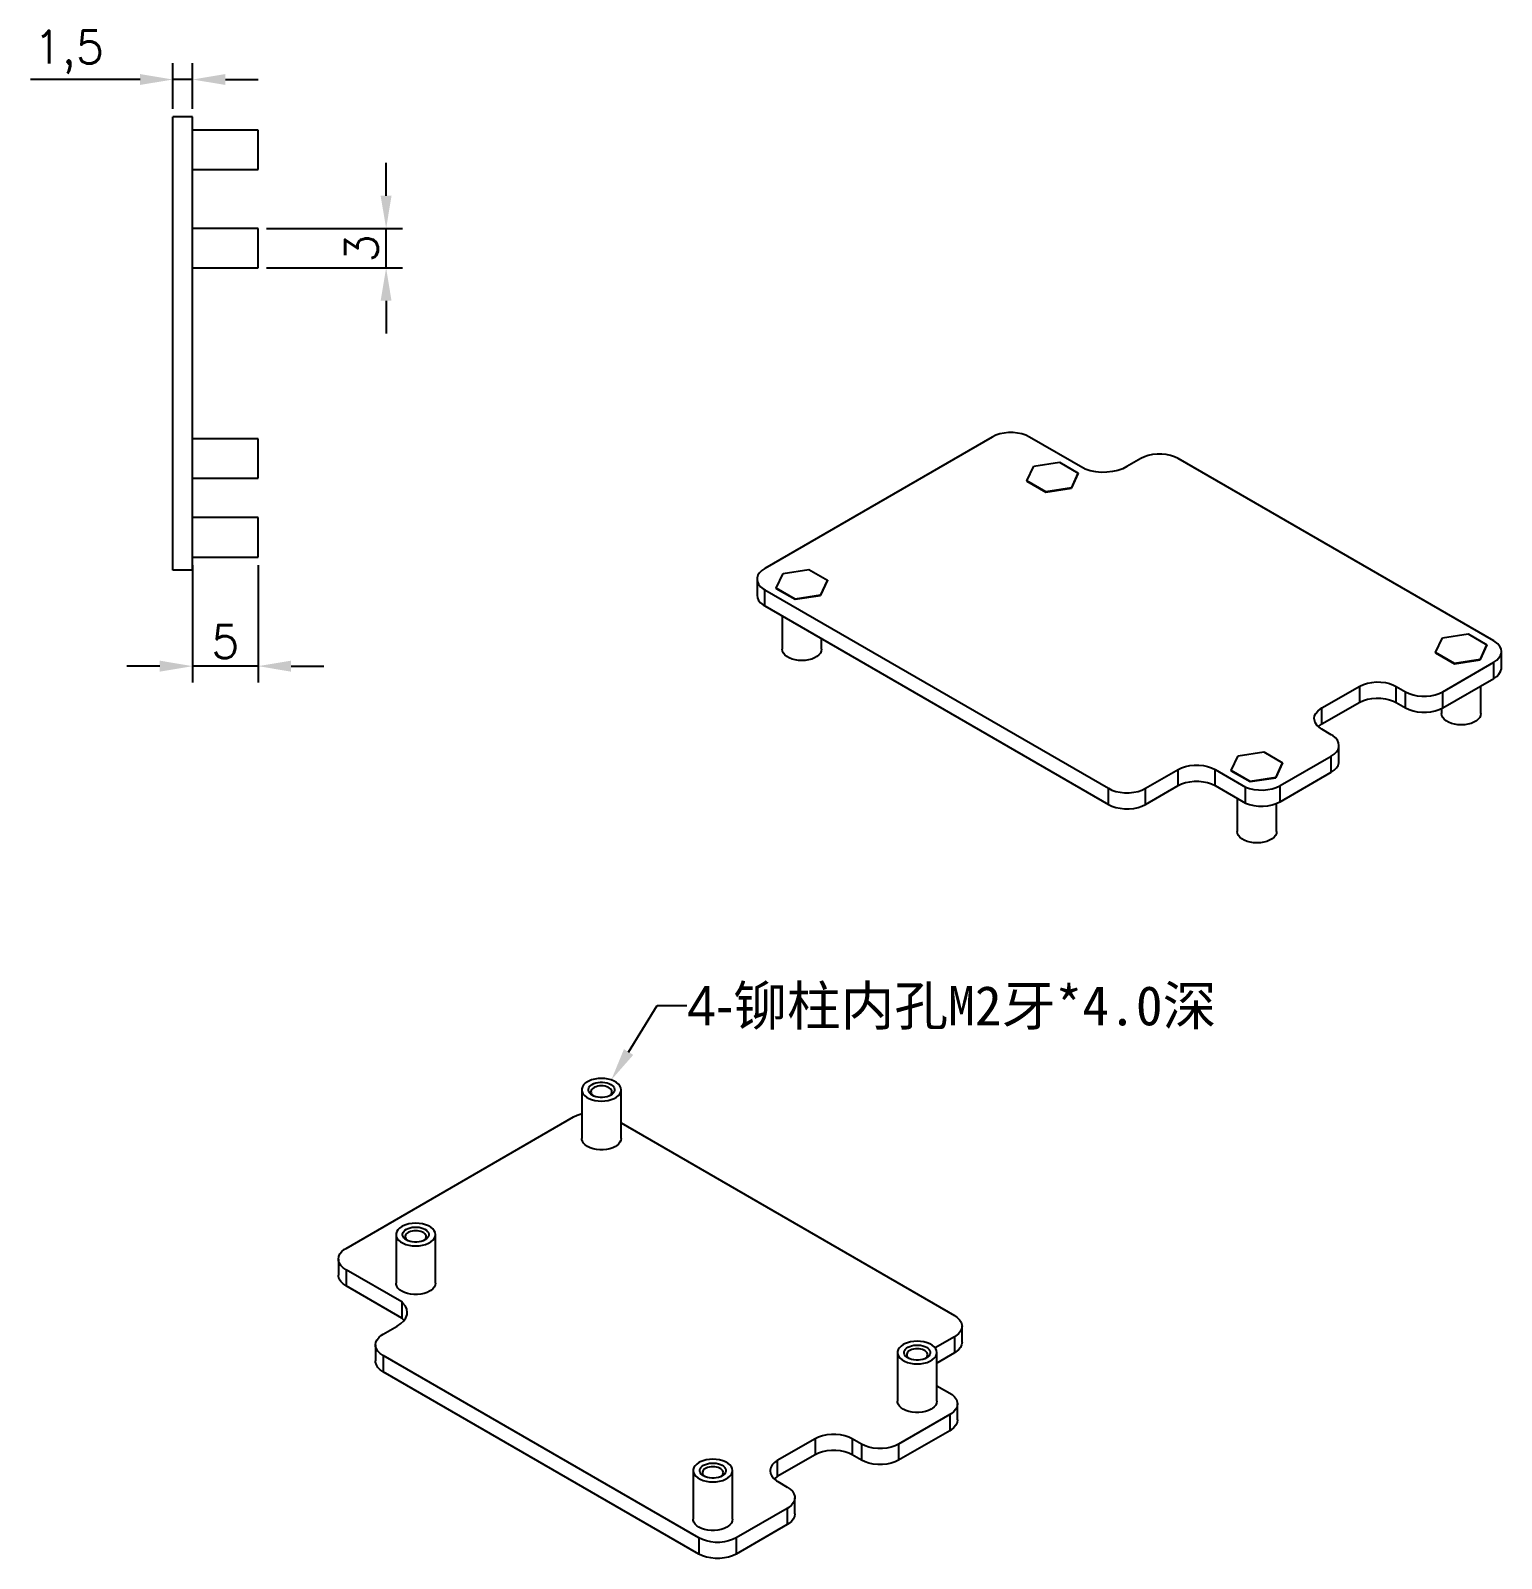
# Model space of a CAD drawing. Header units: millimetres. Extents: x 1426 to 4436, y -331 to 92.
# Drawn here: x 2259.3 to 2371.3, y -210.2 to -93.9 of the extents above; entities that cross this region are included whole.
import ezdxf

# ---------------------------------------------------------------- set-up
doc = ezdxf.new("R2010")
doc.units = ezdxf.units.MM
doc.styles.add('ST', font='PMingLiU.ttf')
doc.styles.get("Standard").update_dxf_attribs({"font": 'txt', "bigfont": 'gbcbig.shx'})
doc.dimstyles.new('ISO-25', dxfattribs={"dimtxt": 2.5, "dimasz": 2.5, "dimexe": 1.25, "dimexo": 0.625, "dimtad": 1, "dimtxsty": 'Standard', "dimcen": 2.5, "dimadec": 0, "dimazin": 0, "dimtfac": 1, "dimtmove": 0, "dimatfit": 3, "dimfxl": 0, "dimarcsym": 0})

# ---------------------------------------------------------------- blocks, each defined once
blk = doc.blocks.new('*D229')
at = {"color": 0, "lineweight": -2}
for p, q in [((2270.11, -99.82), (2270.11, -96.35)), ((2271.61, -99.82), (2271.61, -96.35)), ((2267.61, -97.6), (2259.28, -97.6)), ((2271.61, -97.6), (2270.11, -97.6)), ((2274.11, -97.6), (2276.61, -97.6))]:
    blk.add_line(p, q, dxfattribs=at)
at = {"color": 0}
for points in [[(2267.61, -97.18), (2267.61, -98.01), (2270.11, -97.6)], [(2274.11, -97.18), (2274.11, -98.01), (2271.61, -97.6)]]:
    blk.add_solid(points, dxfattribs=at)
at = {"layer": 'Defpoints', "color": 0}
for p in [(2270.11, -97.6), (2270.11, -100.44), (2271.61, -100.44)]:
    blk.add_point(p, dxfattribs=at)
at = {"color": 0, "insert": (2262.19, -95.51), "char_height": 2.5, "attachment_point": 5}
blk.add_mtext('1,5', dxfattribs=at)
blk = doc.blocks.new('*D230')
at = {"color": 0, "lineweight": -2}
for p, q in [((2286.35, -106.44), (2286.35, -103.94)), ((2277.23, -108.94), (2287.6, -108.94)), ((2286.35, -111.94), (2286.35, -108.94)), ((2277.23, -111.94), (2287.6, -111.94)), ((2286.35, -114.44), (2286.35, -116.94))]:
    blk.add_line(p, q, dxfattribs=at)
at = {"color": 0}
for points in [[(2285.93, -106.44), (2286.76, -106.44), (2286.35, -108.94)], [(2285.93, -114.44), (2286.76, -114.44), (2286.35, -111.94)]]:
    blk.add_solid(points, dxfattribs=at)
at = {"layer": 'Defpoints', "color": 0}
for p in [(2276.61, -108.94), (2286.35, -108.94), (2276.61, -111.94)]:
    blk.add_point(p, dxfattribs=at)
at = {"color": 0, "insert": (2284.47, -110.44), "char_height": 2.5, "attachment_point": 5, "rotation": 90}
blk.add_mtext('3', dxfattribs=at)
blk = doc.blocks.new('*D231')
at = {"color": 0, "lineweight": -2}
for p, q in [((2271.61, -134.57), (2271.61, -143.5)), ((2276.61, -134.57), (2276.61, -143.5)), ((2269.11, -142.25), (2266.61, -142.25)), ((2276.61, -142.25), (2271.61, -142.25)), ((2279.11, -142.25), (2281.61, -142.25))]:
    blk.add_line(p, q, dxfattribs=at)
at = {"color": 0}
for points in [[(2269.11, -141.83), (2269.11, -142.67), (2271.61, -142.25)], [(2279.11, -141.83), (2279.11, -142.67), (2276.61, -142.25)]]:
    blk.add_solid(points, dxfattribs=at)
at = {"layer": 'Defpoints', "color": 0}
for p in [(2271.61, -133.94), (2276.61, -133.94), (2271.61, -142.25)]:
    blk.add_point(p, dxfattribs=at)
at = {"color": 0, "insert": (2274.11, -140.38), "char_height": 2.5, "attachment_point": 5}
blk.add_mtext('5', dxfattribs=at)

msp = doc.modelspace()

# ---------------------------------------------------------------- linework, layer by layer
for p, q in [((2270.10874, -134.94178), (2270.10874, -100.44178)), ((2271.60874, -100.44178), (2270.10874, -100.44178)), ((2271.60874, -134.94178), (2271.60874, -100.44178)), ((2276.60874, -101.44178), (2271.60874, -101.44178)), ((2276.60874, -104.44178), (2276.60874, -101.44178)), ((2271.60874, -104.44178), (2276.60874, -104.44178)), ((2276.60874, -108.94178), (2271.60874, -108.94178)), ((2276.60874, -111.94178), (2276.60874, -108.94178)), ((2271.60874, -111.94178), (2276.60874, -111.94178)), ((2276.60874, -124.94178), (2271.60874, -124.94178)), ((2276.60874, -127.94178), (2276.60874, -124.94178)), ((2332.49968, -124.80821), (2315.17557, -134.81019)), ((2339.57075, -127.25767), (2335.32811, -124.80821)), ((2335.66701, -127.02876), (2337.61888, -126.72681)), ((2337.61888, -126.72681), (2339.04775, -127.55176)), ((2343.81339, -126.44119), (2342.75273, -127.05355)), ((2370.68345, -140.32149), (2346.64182, -126.44119)), ((2335.14401, -128.15566), (2335.66701, -127.02876)), ((2339.04775, -127.55176), (2338.52475, -128.67866)), ((2338.52475, -128.69499), (2339.04775, -127.56809)), ((2339.04775, -127.55176), (2339.04775, -127.56809)), ((2271.60874, -127.94178), (2276.60874, -127.94178)), ((2336.57288, -128.98061), (2335.14401, -128.15566)), ((2335.14401, -128.15566), (2335.14401, -128.17199)), ((2335.14401, -128.17199), (2336.57288, -128.99694)), ((2338.52475, -128.67866), (2336.57288, -128.98061)), ((2336.57288, -128.99694), (2338.52475, -128.69499)), ((2336.57288, -128.98061), (2336.57288, -128.99694)), ((2338.52475, -128.67866), (2338.52475, -128.69499)), ((2276.60874, -130.94178), (2271.60874, -130.94178)), ((2276.60874, -133.94178), (2276.60874, -130.94178)), ((2271.60874, -133.94178), (2276.60874, -133.94178)), ((2316.57513, -135.19365), (2318.527, -134.8917)), ((2318.527, -134.8917), (2319.95587, -135.71665)), ((2271.60874, -134.94178), (2270.10874, -134.94178)), ((2314.58978, -135.62668), (2314.58978, -136.85143)), ((2316.05212, -136.32055), (2316.57513, -135.19365)), ((2319.95587, -135.71665), (2319.43286, -136.84355)), ((2319.43286, -136.85988), (2319.95587, -135.73298)), ((2319.95587, -135.71665), (2319.95587, -135.73298)), ((2315.17557, -136.44317), (2341.33852, -151.54821)), ((2315.17557, -137.66792), (2315.17557, -136.44317)), ((2317.48099, -137.1455), (2316.05212, -136.32055)), ((2316.05212, -136.32055), (2316.05212, -136.33688)), ((2316.05212, -136.33688), (2317.48099, -137.16183)), ((2319.43286, -136.84355), (2317.48099, -137.1455)), ((2317.48099, -137.16183), (2319.43286, -136.85988)), ((2317.48099, -137.1455), (2317.48099, -137.16183)), ((2319.43286, -136.84355), (2319.43286, -136.85988)), ((2315.17557, -137.66792), (2341.33852, -152.77297)), ((2316.504, -138.43488), (2316.504, -140.95843)), ((2319.504, -140.95843), (2319.504, -140.16692)), ((2366.2567, -141.21948), (2366.77971, -140.09258)), ((2366.77971, -140.09258), (2368.73158, -139.79063)), ((2368.73158, -139.79063), (2370.16045, -140.61558)), ((2370.16045, -140.61558), (2369.63744, -141.74248)), ((2369.63744, -141.75881), (2370.16045, -140.63191)), ((2370.16045, -140.61558), (2370.16045, -140.63191)), ((2367.68557, -142.04443), (2366.2567, -141.21948)), ((2366.2567, -141.21948), (2366.2567, -141.23581)), ((2366.2567, -141.23581), (2367.68557, -142.06076)), ((2369.63744, -141.74248), (2367.68557, -142.04443)), ((2367.68557, -142.06076), (2369.63744, -141.75881)), ((2369.63744, -141.74248), (2369.63744, -141.75881)), ((2371.26924, -142.36273), (2371.26924, -141.13798)), ((2366.79436, -144.19982), (2370.68345, -141.95447)), ((2367.68557, -142.04443), (2367.68557, -142.06076)), ((2370.68345, -143.17922), (2370.68345, -141.95447)), ((2357.60197, -145.42455), (2360.4799, -143.76299)), ((2360.4799, -144.98774), (2360.4799, -143.76299)), ((2363.25883, -143.79157), (2363.96594, -144.19981)), ((2363.25883, -145.01632), (2363.25883, -143.79157)), ((2363.96594, -145.42457), (2363.96594, -144.19981)), ((2366.79436, -145.42457), (2370.68345, -143.17922)), ((2366.79436, -145.42457), (2366.79436, -144.19982)), ((2369.70857, -145.85736), (2369.70857, -143.74206)), ((2357.60197, -146.6493), (2360.4799, -144.98774)), ((2363.25883, -145.01632), (2363.96594, -145.42457)), ((2357.60197, -146.6493), (2357.60197, -145.42455)), ((2366.70857, -145.47128), (2366.70857, -145.85736)), ((2358.30908, -147.46577), (2357.60197, -147.05753)), ((2351.22336, -149.07396), (2353.17523, -148.772)), ((2353.17523, -148.772), (2354.6041, -149.59695)), ((2358.89509, -149.50701), (2358.89509, -148.28226)), ((2350.70036, -150.20086), (2351.22336, -149.07396)), ((2354.6041, -149.59695), (2354.0811, -150.72386)), ((2354.0811, -150.74019), (2354.6041, -149.61328)), ((2354.41999, -151.34409), (2358.30908, -149.09875)), ((2354.6041, -149.59695), (2354.6041, -149.61328)), ((2358.30908, -150.3235), (2358.30908, -149.09875)), ((2344.16695, -151.54821), (2346.64182, -150.11936)), ((2346.64182, -151.34411), (2346.64182, -150.11936)), ((2349.47025, -150.11936), (2351.78249, -151.45432)), ((2349.47025, -151.34411), (2349.47025, -150.11936)), ((2352.12922, -151.02581), (2350.70036, -150.20086)), ((2350.70036, -150.20086), (2350.70036, -150.21719)), ((2350.70036, -150.21719), (2352.12922, -151.04214)), ((2354.0811, -150.72386), (2352.12922, -151.02581)), ((2352.12922, -151.04214), (2354.0811, -150.74019)), ((2352.12922, -151.02581), (2352.12922, -151.04214)), ((2354.0811, -150.72386), (2354.0811, -150.74019)), ((2354.41999, -152.56884), (2358.30908, -150.3235)), ((2341.33852, -152.77297), (2341.33852, -151.54821)), ((2344.16695, -152.77296), (2346.64182, -151.34411)), ((2344.16695, -152.77296), (2344.16695, -151.54821)), ((2349.47025, -151.34411), (2351.78249, -152.67907)), ((2351.15223, -152.31519), (2351.15223, -154.83873)), ((2351.78249, -152.67907), (2351.78249, -151.45432)), ((2354.41999, -152.56884), (2354.41999, -151.34409)), ((2354.15223, -154.83873), (2354.15223, -152.69707)), ((2301.2436, -174.49533), (2301.2436, -178.19408)), ((2304.2436, -178.19408), (2304.2436, -174.49533)), ((2283.29816, -186.56309), (2300.62228, -176.5611)), ((2304.2436, -177.01887), (2329.61366, -191.66614)), ((2287.10147, -185.51793), (2287.10147, -189.21668)), ((2290.10147, -189.21668), (2290.10147, -185.51793)), ((2282.71216, -187.37958), (2282.71216, -188.60433)), ((2287.5408, -190.64553), (2283.29817, -188.19607)), ((2283.29817, -188.19607), (2283.29817, -189.42082)), ((2287.5408, -191.87028), (2283.29817, -189.42082)), ((2287.5408, -190.64553), (2287.5408, -191.87028)), ((2286.12659, -193.095), (2287.18725, -192.48263)), ((2330.19967, -193.70738), (2330.19967, -192.48263)), ((2285.5408, -193.91149), (2285.5408, -195.13624)), ((2329.61366, -193.29912), (2328.15227, -194.14284)), ((2329.61366, -193.29912), (2329.61366, -194.52387)), ((2310.16822, -208.60828), (2286.12659, -194.72798)), ((2286.12659, -194.72798), (2286.12659, -195.95273)), ((2325.28523, -194.4993), (2325.28523, -198.19805)), ((2328.28523, -198.19805), (2328.28523, -194.4993)), ((2329.61366, -194.52387), (2328.28523, -195.29083)), ((2310.16822, -209.83303), (2286.12659, -195.95273)), ((2328.28523, -197.02285), (2329.45102, -197.69591)), ((2329.84645, -199.61734), (2329.84645, -198.39259)), ((2329.26011, -199.21866), (2325.37102, -201.46401)), ((2329.26011, -199.21866), (2329.26011, -200.44341)), ((2319.00706, -201.05576), (2316.12913, -202.71732)), ((2319.00706, -201.05576), (2319.00706, -202.28051)), ((2322.54259, -201.46401), (2321.83548, -201.05576)), ((2321.83548, -201.05576), (2321.83548, -202.28051)), ((2329.26011, -200.44341), (2325.37102, -202.68876)), ((2319.00706, -202.28051), (2316.12913, -203.94207)), ((2322.54259, -202.68876), (2321.83548, -202.28051)), ((2322.54259, -201.46401), (2322.54259, -202.68876)), ((2325.37102, -201.46401), (2325.37102, -202.68876)), ((2309.72888, -203.48068), (2309.72888, -207.17943)), ((2312.72888, -207.17943), (2312.72888, -203.48068)), ((2316.12913, -202.71732), (2316.12913, -203.94207)), ((2316.17863, -204.32172), (2316.88573, -204.72996)), ((2317.47174, -206.7712), (2317.47174, -205.54645)), ((2316.88574, -206.36294), (2312.99665, -208.60828)), ((2316.88574, -206.36294), (2316.88574, -207.58769)), ((2316.88574, -207.58769), (2312.99665, -209.83303)), ((2310.16822, -208.60828), (2310.16822, -209.83303)), ((2312.99665, -208.60828), (2312.99665, -209.83303))]:
    msp.add_line(p, q)
at = {"color": 1}
for p, q in [((2304.81021, -171.62012), (2306.99751, -168.08949)), ((2306.99751, -168.08949), (2309.25334, -168.07212))]:
    msp.add_line(p, q, dxfattribs=at)
for points in [[(2335.32811, -124.80821, 0), (2335.06118, -124.67883, 0), (2334.75939, -124.57817, 0), (2334.43192, -124.50929, 0), (2334.0887, -124.4743, 0), (2333.74017, -124.47425, 0), (2333.39692, -124.50913, 0), (2333.06937, -124.57791, 0), (2332.76749, -124.67847, 0), (2332.50044, -124.80777, 0), (2332.49968, -124.80821, 0)], [(2346.64182, -126.44119, 0), (2346.37476, -126.31181, 0), (2346.07284, -126.21117, 0), (2345.74524, -126.14233, 0), (2345.40192, -126.10738, 0), (2345.05329, -126.10738, 0), (2344.70997, -126.14233, 0), (2344.38237, -126.21117, 0), (2344.08045, -126.31181, 0), (2343.81339, -126.44119, 0)], [(2342.75273, -127.05355, 0), (2342.42931, -127.21906, 0), (2342.06102, -127.34964, 0), (2341.65905, -127.4413, 0), (2341.23562, -127.49128, 0), (2340.80359, -127.49804, 0), (2340.37609, -127.46139, 0), (2339.9661, -127.38243, 0), (2339.5861, -127.26357, 0), (2339.57075, -127.25767, 0)], [(2315.17557, -134.81019, 0), (2314.95148, -134.96438, 0), (2314.77717, -135.13869, 0), (2314.65793, -135.32783, 0), (2314.59739, -135.52605, 0), (2314.58978, -135.62668, 0)], [(2314.58978, -135.62668, 0), (2314.62017, -135.82719, 0), (2314.7104, -136.02161, 0), (2314.85773, -136.20403, 0), (2315.05769, -136.3689, 0), (2315.17557, -136.44317, 0)], [(2314.58978, -136.85143, 0), (2314.62017, -137.05194, 0), (2314.7104, -137.24636, 0), (2314.85773, -137.42878, 0), (2315.05769, -137.59366, 0), (2315.17557, -137.66792, 0)], [(2371.26924, -141.13798, 0), (2371.23885, -140.93747, 0), (2371.14862, -140.74306, 0), (2371.00129, -140.56064, 0), (2370.80133, -140.39576, 0), (2370.68345, -140.32149, 0)], [(2319.504, -140.95843, 0), (2319.48121, -141.10881, 0), (2319.41353, -141.25462, 0), (2319.30303, -141.39144, 0), (2319.15306, -141.51509, 0), (2318.96818, -141.62183, 0), (2318.754, -141.70842, 0), (2318.51703, -141.77222, 0), (2318.26447, -141.81129, 0), (2318.004, -141.82444, 0), (2317.74352, -141.81129, 0), (2317.49097, -141.77222, 0), (2317.254, -141.70842, 0), (2317.03981, -141.62183, 0), (2316.85493, -141.51509, 0), (2316.70496, -141.39144, 0), (2316.59446, -141.25462, 0), (2316.52678, -141.10881, 0), (2316.504, -140.95843, 0)], [(2370.68345, -141.95447, 0), (2370.90754, -141.80029, 0), (2371.08185, -141.62598, 0), (2371.20109, -141.43684, 0), (2371.26163, -141.23862, 0), (2371.26924, -141.13798, 0)], [(2370.68345, -143.17922, 0), (2370.90754, -143.02504, 0), (2371.08185, -142.85073, 0), (2371.20109, -142.66159, 0), (2371.26163, -142.46337, 0), (2371.26924, -142.36273, 0)], [(2360.4799, -143.76299, 0), (2360.75505, -143.63912, 0), (2361.06327, -143.54471, 0), (2361.39521, -143.48263, 0), (2361.74078, -143.45478, 0), (2362.08948, -143.46199, 0), (2362.4307, -143.50406, 0), (2362.75409, -143.57969, 0), (2363.04982, -143.6866, 0), (2363.25883, -143.79157, 0)], [(2363.96594, -144.19981, 0), (2364.23286, -144.3292, 0), (2364.53465, -144.42986, 0), (2364.86213, -144.49873, 0), (2365.20535, -144.53372, 0), (2365.55388, -144.53378, 0), (2365.89713, -144.49889, 0), (2366.22467, -144.43012, 0), (2366.52655, -144.32956, 0), (2366.7936, -144.20025, 0), (2366.79436, -144.19982, 0)], [(2360.4799, -144.98774, 0), (2360.75505, -144.86387, 0), (2361.06327, -144.76946, 0), (2361.39521, -144.70738, 0), (2361.74078, -144.67953, 0), (2362.08948, -144.68675, 0), (2362.4307, -144.72881, 0), (2362.75409, -144.80444, 0), (2363.04982, -144.91135, 0), (2363.25883, -145.01632, 0)], [(2357.01597, -146.24104, 0), (2357.04634, -146.04058, 0), (2357.13655, -145.84622, 0), (2357.28384, -145.66385, 0), (2357.48375, -145.49902, 0), (2357.60197, -145.42455, 0)], [(2357.60197, -147.05753, 0), (2357.37787, -146.90342, 0), (2357.20353, -146.72918, 0), (2357.08423, -146.54011, 0), (2357.02362, -146.34196, 0), (2357.01597, -146.24104, 0)], [(2363.96594, -145.42457, 0), (2364.23286, -145.55395, 0), (2364.53465, -145.65461, 0), (2364.86213, -145.72348, 0), (2365.20535, -145.75848, 0), (2365.55388, -145.75853, 0), (2365.89713, -145.72364, 0), (2366.22467, -145.65487, 0), (2366.52655, -145.55431, 0), (2366.7936, -145.425, 0), (2366.79436, -145.42457, 0)], [(2369.70857, -145.85736, 0), (2369.68579, -146.00774, 0), (2369.61811, -146.15355, 0), (2369.50761, -146.29037, 0), (2369.35764, -146.41402, 0), (2369.17276, -146.52077, 0), (2368.95857, -146.60735, 0), (2368.72161, -146.67115, 0), (2368.46905, -146.71022, 0), (2368.20857, -146.72338, 0), (2367.9481, -146.71022, 0), (2367.69554, -146.67115, 0), (2367.45857, -146.60735, 0), (2367.24439, -146.52077, 0), (2367.05951, -146.41402, 0), (2366.90954, -146.29037, 0), (2366.79904, -146.15355, 0), (2366.73136, -146.00774, 0), (2366.70857, -145.85736, 0)], [(2357.32049, -146.85341, 0), (2357.53042, -146.69279, 0), (2357.60197, -146.6493, 0)], [(2358.89509, -148.28226, 0), (2358.86471, -148.0818, 0), (2358.77451, -147.88744, 0), (2358.62721, -147.70507, 0), (2358.4273, -147.54024, 0), (2358.30908, -147.46577, 0)], [(2358.30908, -149.09875, 0), (2358.53318, -148.94464, 0), (2358.70753, -148.7704, 0), (2358.82682, -148.58133, 0), (2358.88743, -148.38318, 0), (2358.89509, -148.28226, 0)], [(2346.64182, -150.11936, 0), (2346.90875, -149.98997, 0), (2347.21054, -149.88932, 0), (2347.53802, -149.82044, 0), (2347.88124, -149.78545, 0), (2348.22977, -149.7854, 0), (2348.57302, -149.82029, 0), (2348.90056, -149.88906, 0), (2349.20244, -149.98962, 0), (2349.46949, -150.11892, 0), (2349.47025, -150.11936, 0)], [(2358.30908, -150.3235, 0), (2358.53318, -150.16939, 0), (2358.70753, -149.99515, 0), (2358.82682, -149.80608, 0), (2358.88743, -149.60793, 0), (2358.89509, -149.50701, 0)], [(2346.64182, -151.34411, 0), (2346.90875, -151.21473, 0), (2347.21054, -151.11407, 0), (2347.53802, -151.0452, 0), (2347.88124, -151.0102, 0), (2348.22977, -151.01015, 0), (2348.57302, -151.04504, 0), (2348.90056, -151.11381, 0), (2349.20244, -151.21437, 0), (2349.46949, -151.34368, 0), (2349.47025, -151.34411, 0)], [(2341.33852, -151.54821, 0), (2341.60545, -151.6776, 0), (2341.90724, -151.77826, 0), (2342.23471, -151.84713, 0), (2342.57793, -151.88212, 0), (2342.92646, -151.88218, 0), (2343.26971, -151.84729, 0), (2343.59725, -151.77852, 0), (2343.89913, -151.67795, 0), (2344.16618, -151.54865, 0), (2344.16695, -151.54821, 0)], [(2351.78249, -151.45432, 0), (2352.08621, -151.56088, 0), (2352.41737, -151.63537, 0), (2352.7659, -151.67553, 0), (2353.12122, -151.68014, 0), (2353.47252, -151.64906, 0), (2353.80914, -151.58323, 0), (2354.12085, -151.48465, 0), (2354.39817, -151.35632, 0), (2354.41999, -151.34409, 0)], [(2341.33852, -152.77297, 0), (2341.60545, -152.90235, 0), (2341.90724, -153.00301, 0), (2342.23471, -153.07188, 0), (2342.57793, -153.10687, 0), (2342.92646, -153.10693, 0), (2343.26971, -153.07204, 0), (2343.59725, -153.00327, 0), (2343.89913, -152.90271, 0), (2344.16618, -152.7734, 0), (2344.16695, -152.77296, 0)], [(2351.78249, -152.67907, 0), (2352.08621, -152.78563, 0), (2352.41737, -152.86012, 0), (2352.7659, -152.90029, 0), (2353.12122, -152.9049, 0), (2353.47252, -152.87381, 0), (2353.80914, -152.80798, 0), (2354.12085, -152.7094, 0), (2354.39817, -152.58107, 0), (2354.41999, -152.56884, 0)], [(2354.15223, -154.83873, 0), (2354.12944, -154.98912, 0), (2354.06177, -155.13493, 0), (2353.95126, -155.27174, 0), (2353.80129, -155.3954, 0), (2353.61641, -155.50214, 0), (2353.40223, -155.58873, 0), (2353.16526, -155.65252, 0), (2352.9127, -155.69159, 0), (2352.65223, -155.70475, 0), (2352.39175, -155.69159, 0), (2352.1392, -155.65252, 0), (2351.90223, -155.58873, 0), (2351.68804, -155.50214, 0), (2351.50316, -155.3954, 0), (2351.35319, -155.27174, 0), (2351.24269, -155.13493, 0), (2351.17501, -154.98912, 0), (2351.15223, -154.83873, 0)], [(2301.68294, -173.88297, 0), (2301.51487, -173.9986, 0), (2301.38414, -174.12934, 0), (2301.29471, -174.27119, 0), (2301.24931, -174.41985, 0), (2301.2436, -174.49533, 0)], [(2304.2436, -174.49533, 0), (2304.22081, -174.34495, 0), (2304.15314, -174.19914, 0), (2304.04264, -174.06232, 0), (2303.89267, -173.93867, 0), (2303.70778, -173.83192, 0), (2303.4936, -173.74534, 0), (2303.25663, -173.68154, 0), (2303.00407, -173.64247, 0), (2302.7436, -173.62931, 0), (2302.48313, -173.64247, 0), (2302.23057, -173.68154, 0), (2301.9936, -173.74534, 0), (2301.77942, -173.83192, 0), (2301.68294, -173.88297, 0)], [(2302.03648, -174.90357, 0), (2301.92444, -174.82648, 0), (2301.83729, -174.73932, 0), (2301.77767, -174.64475, 0), (2301.7474, -174.54564, 0), (2301.74741, -174.445, 0), (2301.77768, -174.3459, 0), (2301.8373, -174.25133, 0), (2301.92446, -174.16417, 0), (2302.03649, -174.08709, 0)], [(2302.17792, -174.33204, 0), (2302.08828, -174.39371, 0), (2302.01855, -174.46343, 0), (2301.97086, -174.53909, 0), (2301.94665, -174.61838, 0), (2301.9436, -174.65863, 0)], [(2302.03649, -174.08709, 0), (2302.17002, -174.0224, 0), (2302.32098, -173.97208, 0), (2302.48478, -173.93766, 0), (2302.65645, -173.92018, 0), (2302.83076, -173.92018, 0), (2303.00242, -173.93766, 0), (2303.16622, -173.97208, 0), (2303.31718, -174.0224, 0), (2303.45071, -174.08709, 0), (2303.56275, -174.16418, 0), (2303.64991, -174.25134, 0), (2303.70953, -174.3459, 0), (2303.7398, -174.44501, 0), (2303.7398, -174.54565, 0), (2303.70953, -174.64476, 0), (2303.64991, -174.73933, 0), (2303.56275, -174.82648, 0), (2303.45072, -174.90357, 0)], [(2303.5436, -174.65863, 0), (2303.53145, -174.57843, 0), (2303.49535, -174.50066, 0), (2303.43642, -174.42769, 0), (2303.35644, -174.36174, 0), (2303.25783, -174.30481, 0), (2303.1436, -174.25864, 0), (2303.01722, -174.22461, 0), (2302.88252, -174.20377, 0), (2302.7436, -174.19676, 0), (2302.60468, -174.20377, 0), (2302.46998, -174.22461, 0), (2302.3436, -174.25864, 0), (2302.22937, -174.30481, 0), (2302.17792, -174.33204, 0)], [(2301.2436, -174.49533, 0), (2301.26639, -174.64571, 0), (2301.33406, -174.79153, 0), (2301.44456, -174.92834, 0), (2301.59453, -175.052, 0), (2301.77942, -175.15874, 0), (2301.9936, -175.24532, 0), (2302.23057, -175.30912, 0), (2302.48313, -175.34819, 0), (2302.7436, -175.36135, 0), (2303.00407, -175.34819, 0), (2303.25663, -175.30912, 0), (2303.4936, -175.24532, 0), (2303.70778, -175.15874, 0), (2303.89267, -175.052, 0), (2304.04264, -174.92834, 0), (2304.15314, -174.79153, 0), (2304.22081, -174.64571, 0), (2304.2436, -174.49533, 0)], [(2301.9436, -174.65863, 0), (2301.95575, -174.73884, 0), (2301.99185, -174.8166, 0), (2302.05078, -174.88957, 0), (2302.1151, -174.9444, 0)], [(2303.45072, -174.90357, 0), (2303.31719, -174.96826, 0), (2303.16623, -175.01858, 0), (2303.00243, -175.053, 0), (2302.83077, -175.07048, 0), (2302.65646, -175.07048, 0), (2302.4848, -175.05301, 0), (2302.321, -175.01859, 0), (2302.17004, -174.96827, 0), (2302.0365, -174.90358, 0), (2302.03648, -174.90357, 0)], [(2303.3721, -174.9444, 0), (2303.4485, -174.87704, 0), (2303.50348, -174.80306, 0), (2303.53538, -174.72468, 0), (2303.5436, -174.65863, 0)], [(2300.62228, -176.5611, 0), (2300.88934, -176.43172, 0), (2301.19126, -176.33109, 0), (2301.2436, -176.31752, 0)], [(2303.80426, -178.80645, 0), (2303.60397, -178.90348, 0), (2303.37753, -178.97896, 0), (2303.13183, -179.03059, 0), (2302.87433, -179.0568, 0), (2302.61287, -179.0568, 0), (2302.35537, -179.03059, 0), (2302.10967, -178.97896, 0), (2301.88324, -178.90348, 0), (2301.68294, -178.80645, 0), (2301.51487, -178.69081, 0), (2301.38414, -178.56007, 0), (2301.29471, -178.41822, 0), (2301.24931, -178.26956, 0), (2301.2436, -178.19408, 0)], [(2304.2436, -178.19408, 0), (2304.22081, -178.34446, 0), (2304.15314, -178.49027, 0), (2304.04264, -178.62709, 0), (2303.89267, -178.75074, 0), (2303.80426, -178.80645, 0)], [(2287.54081, -184.90556, 0), (2287.37274, -185.0212, 0), (2287.242, -185.15193, 0), (2287.15258, -185.29379, 0), (2287.10717, -185.44245, 0), (2287.10147, -185.51793, 0)], [(2290.10147, -185.51793, 0), (2290.07868, -185.36755, 0), (2290.01101, -185.22173, 0), (2289.9005, -185.08492, 0), (2289.75053, -184.96126, 0), (2289.56565, -184.85452, 0), (2289.35147, -184.76794, 0), (2289.1145, -184.70414, 0), (2288.86194, -184.66507, 0), (2288.60147, -184.65191, 0), (2288.34099, -184.66507, 0), (2288.08844, -184.70414, 0), (2287.85147, -184.76794, 0), (2287.63728, -184.85452, 0), (2287.54081, -184.90556, 0)], [(2287.10147, -185.51793, 0), (2287.12425, -185.66831, 0), (2287.19193, -185.81412, 0), (2287.30243, -185.95094, 0), (2287.4524, -186.07459, 0), (2287.63728, -186.18134, 0), (2287.85147, -186.26792, 0), (2288.08844, -186.33172, 0), (2288.34099, -186.37079, 0), (2288.60147, -186.38395, 0), (2288.86194, -186.37079, 0), (2289.1145, -186.33172, 0), (2289.35147, -186.26792, 0), (2289.56565, -186.18134, 0), (2289.75053, -186.07459, 0), (2289.9005, -185.95094, 0), (2290.01101, -185.81412, 0), (2290.07868, -185.66831, 0), (2290.10147, -185.51793, 0)], [(2287.89435, -185.92617, 0), (2287.78231, -185.84907, 0), (2287.69515, -185.76192, 0), (2287.63554, -185.66735, 0), (2287.60527, -185.56824, 0), (2287.60527, -185.4676, 0), (2287.63554, -185.36849, 0), (2287.69516, -185.27393, 0), (2287.78232, -185.18677, 0), (2287.89436, -185.10968, 0)], [(2288.03578, -185.35463, 0), (2287.94614, -185.41631, 0), (2287.87642, -185.48603, 0), (2287.82873, -185.56169, 0), (2287.80451, -185.64097, 0), (2287.80147, -185.68123, 0)], [(2287.80147, -185.68123, 0), (2287.81362, -185.76143, 0), (2287.84971, -185.8392, 0), (2287.90865, -185.91217, 0), (2287.97297, -185.96699, 0)], [(2289.30858, -185.92617, 0), (2289.17505, -185.99086, 0), (2289.0241, -186.04118, 0), (2288.8603, -186.0756, 0), (2288.68864, -186.09308, 0), (2288.51432, -186.09308, 0), (2288.34266, -186.0756, 0), (2288.17886, -186.04118, 0), (2288.0279, -185.99087, 0), (2287.89437, -185.92618, 0), (2287.89435, -185.92617, 0)], [(2287.89436, -185.10968, 0), (2288.02789, -185.045, 0), (2288.17885, -184.99468, 0), (2288.34265, -184.96026, 0), (2288.51431, -184.94278, 0), (2288.68862, -184.94278, 0), (2288.86029, -184.96026, 0), (2289.02408, -184.99468, 0), (2289.17504, -185.045, 0), (2289.30857, -185.10968, 0), (2289.42062, -185.18678, 0), (2289.50777, -185.27393, 0), (2289.56739, -185.3685, 0), (2289.59766, -185.46761, 0), (2289.59766, -185.56825, 0), (2289.56739, -185.66736, 0), (2289.50777, -185.76193, 0), (2289.42062, -185.84908, 0), (2289.30858, -185.92617, 0)], [(2289.40147, -185.68123, 0), (2289.38931, -185.60103, 0), (2289.35322, -185.52326, 0), (2289.29429, -185.45029, 0), (2289.2143, -185.38434, 0), (2289.1157, -185.32741, 0), (2289.00147, -185.28123, 0), (2288.87508, -185.24721, 0), (2288.74038, -185.22637, 0), (2288.60147, -185.21935, 0), (2288.46255, -185.22637, 0), (2288.32785, -185.24721, 0), (2288.20147, -185.28123, 0), (2288.08724, -185.32741, 0), (2288.03578, -185.35463, 0)], [(2289.22997, -185.96699, 0), (2289.30637, -185.89964, 0), (2289.36135, -185.82565, 0), (2289.39324, -185.74728, 0), (2289.40147, -185.68123, 0)], [(2282.71216, -187.37958, 0), (2282.74253, -187.17912, 0), (2282.83274, -186.98476, 0), (2282.98003, -186.80239, 0), (2283.17994, -186.63756, 0), (2283.29816, -186.56309, 0)], [(2283.29817, -188.19607, 0), (2283.07406, -188.04196, 0), (2282.89972, -187.86772, 0), (2282.78043, -187.67865, 0), (2282.71981, -187.4805, 0), (2282.71216, -187.37958, 0)], [(2283.29817, -189.42082, 0), (2283.07406, -189.26671, 0), (2282.89972, -189.09247, 0), (2282.78043, -188.9034, 0), (2282.71981, -188.70525, 0), (2282.71216, -188.60433, 0)], [(2289.66213, -189.82904, 0), (2289.46183, -189.92608, 0), (2289.23539, -190.00155, 0), (2288.98969, -190.05318, 0), (2288.7322, -190.0794, 0), (2288.47073, -190.0794, 0), (2288.21324, -190.05318, 0), (2287.96754, -190.00155, 0), (2287.7411, -189.92608, 0), (2287.54081, -189.82904, 0), (2287.37274, -189.7134, 0), (2287.242, -189.58267, 0), (2287.15258, -189.44082, 0), (2287.10717, -189.29215, 0), (2287.10147, -189.21668, 0)], [(2290.10147, -189.21668, 0), (2290.07868, -189.36706, 0), (2290.01101, -189.51287, 0), (2289.9005, -189.64969, 0), (2289.75053, -189.77334, 0), (2289.66213, -189.82904, 0)], [(2287.96162, -191.44336, 0), (2287.92395, -191.19479, 0), (2287.81209, -190.95377, 0), (2287.62944, -190.72763, 0), (2287.5408, -190.64553, 0)], [(2287.18725, -192.48263, 0), (2287.47393, -192.2959, 0), (2287.70009, -192.08327, 0), (2287.85886, -191.8512, 0), (2287.94542, -191.60673, 0), (2287.96162, -191.44336, 0)], [(2287.72329, -192.05574, 0), (2287.5408, -191.87028, 0)], [(2329.61366, -191.66614, 0), (2329.83776, -191.82025, 0), (2330.01211, -191.99449, 0), (2330.1314, -192.18356, 0), (2330.19201, -192.38171, 0), (2330.19967, -192.48263, 0)], [(2330.19967, -192.48263, 0), (2330.16929, -192.68309, 0), (2330.07909, -192.87745, 0), (2329.93179, -193.05982, 0), (2329.73188, -193.22465, 0), (2329.61366, -193.29912, 0)], [(2285.5408, -193.91149, 0), (2285.57119, -193.71098, 0), (2285.66142, -193.51656, 0), (2285.80875, -193.33414, 0), (2286.00872, -193.16927, 0), (2286.12659, -193.095, 0)], [(2286.12659, -194.72798, 0), (2285.9025, -194.57379, 0), (2285.72819, -194.39948, 0), (2285.60895, -194.21034, 0), (2285.54842, -194.01212, 0), (2285.5408, -193.91149, 0)], [(2325.72457, -193.88694, 0), (2325.5565, -194.00258, 0), (2325.42577, -194.13331, 0), (2325.33634, -194.27516, 0), (2325.29094, -194.42383, 0), (2325.28523, -194.4993, 0)], [(2328.28523, -194.4993, 0), (2328.26244, -194.34892, 0), (2328.19477, -194.20311, 0), (2328.08427, -194.0663, 0), (2327.9343, -193.94264, 0), (2327.74941, -193.8359, 0), (2327.53523, -193.74931, 0), (2327.29826, -193.68551, 0), (2327.0457, -193.64644, 0), (2326.78523, -193.63329, 0), (2326.52476, -193.64644, 0), (2326.2722, -193.68551, 0), (2326.03523, -193.74931, 0), (2325.82105, -193.8359, 0), (2325.72457, -193.88694, 0)], [(2326.07811, -194.90754, 0), (2325.96607, -194.83045, 0), (2325.87892, -194.74329, 0), (2325.8193, -194.64872, 0), (2325.78903, -194.54962, 0), (2325.78904, -194.44898, 0), (2325.81931, -194.34987, 0), (2325.87893, -194.2553, 0), (2325.96609, -194.16815, 0), (2326.07812, -194.09106, 0)], [(2326.07812, -194.09106, 0), (2326.21165, -194.02637, 0), (2326.36261, -193.97605, 0), (2326.52641, -193.94163, 0), (2326.69807, -193.92416, 0), (2326.87239, -193.92416, 0), (2327.04405, -193.94163, 0), (2327.20785, -193.97605, 0), (2327.35881, -194.02637, 0), (2327.49234, -194.09106, 0), (2327.60438, -194.16815, 0), (2327.69154, -194.25531, 0), (2327.75116, -194.34988, 0), (2327.78142, -194.44899, 0), (2327.78142, -194.54962, 0), (2327.75116, -194.64873, 0), (2327.69154, -194.7433, 0), (2327.60438, -194.83046, 0), (2327.49235, -194.90754, 0)], [(2327.58523, -194.6626, 0), (2327.57308, -194.5824, 0), (2327.53698, -194.50463, 0), (2327.47805, -194.43167, 0), (2327.39807, -194.36572, 0), (2327.29946, -194.30879, 0), (2327.18523, -194.26261, 0), (2327.05885, -194.22858, 0), (2326.92415, -194.20775, 0), (2326.78523, -194.20073, 0), (2326.64631, -194.20775, 0), (2326.51161, -194.22858, 0), (2326.38523, -194.26261, 0), (2326.271, -194.30879, 0), (2326.21954, -194.33601, 0)], [(2330.19967, -193.70738, 0), (2330.16929, -193.90784, 0), (2330.07909, -194.1022, 0), (2329.93179, -194.28457, 0), (2329.73188, -194.4494, 0), (2329.61366, -194.52387, 0)], [(2286.12659, -195.95273, 0), (2285.9025, -195.79854, 0), (2285.72819, -195.62423, 0), (2285.60895, -195.43509, 0), (2285.54842, -195.23688, 0), (2285.5408, -195.13624, 0)], [(2325.28523, -194.4993, 0), (2325.30802, -194.64969, 0), (2325.37569, -194.7955, 0), (2325.48619, -194.93231, 0), (2325.63616, -195.05597, 0), (2325.82105, -195.16271, 0), (2326.03523, -195.2493, 0), (2326.2722, -195.31309, 0), (2326.52476, -195.35216, 0), (2326.78523, -195.36532, 0), (2327.0457, -195.35216, 0), (2327.29826, -195.31309, 0), (2327.53523, -195.2493, 0), (2327.74941, -195.16271, 0), (2327.9343, -195.05597, 0), (2328.08427, -194.93231, 0), (2328.19477, -194.7955, 0), (2328.26244, -194.64969, 0), (2328.28523, -194.4993, 0)], [(2326.21954, -194.33601, 0), (2326.12991, -194.39768, 0), (2326.06018, -194.46741, 0), (2326.01249, -194.54306, 0), (2325.98827, -194.62235, 0), (2325.98523, -194.6626, 0)], [(2325.98523, -194.6626, 0), (2325.99738, -194.74281, 0), (2326.03348, -194.82058, 0), (2326.09241, -194.89354, 0), (2326.15673, -194.94837, 0)], [(2327.49235, -194.90754, 0), (2327.35882, -194.97223, 0), (2327.20786, -195.02255, 0), (2327.04406, -195.05697, 0), (2326.8724, -195.07445, 0), (2326.69809, -195.07445, 0), (2326.52642, -195.05698, 0), (2326.36262, -195.02256, 0), (2326.21167, -194.97224, 0), (2326.07813, -194.90755, 0), (2326.07811, -194.90754, 0)], [(2327.41373, -194.94837, 0), (2327.49013, -194.88102, 0), (2327.54511, -194.80703, 0), (2327.57701, -194.72865, 0), (2327.58523, -194.6626, 0)], [(2329.45102, -197.69591, 0), (2329.6356, -197.87126, 0), (2329.76462, -198.06246, 0), (2329.83419, -198.26368, 0), (2329.84645, -198.39259, 0)], [(2327.84589, -198.81042, 0), (2327.64559, -198.90745, 0), (2327.41916, -198.98293, 0), (2327.17346, -199.03456, 0), (2326.91596, -199.06077, 0), (2326.6545, -199.06077, 0), (2326.397, -199.03456, 0), (2326.1513, -198.98293, 0), (2325.92487, -198.90745, 0), (2325.72457, -198.81042, 0), (2325.5565, -198.69478, 0), (2325.42577, -198.56405, 0), (2325.33634, -198.42219, 0), (2325.29094, -198.27353, 0), (2325.28523, -198.19805, 0)], [(2328.28523, -198.19805, 0), (2328.26244, -198.34843, 0), (2328.19477, -198.49425, 0), (2328.08427, -198.63106, 0), (2327.9343, -198.75472, 0), (2327.84589, -198.81042, 0)], [(2329.84645, -198.39259, 0), (2329.81547, -198.597, 0), (2329.72349, -198.7952, 0), (2329.57329, -198.98117, 0), (2329.36943, -199.14926, 0), (2329.26011, -199.21866, 0)], [(2329.84645, -199.61734, 0), (2329.81547, -199.82175, 0), (2329.72349, -200.01996, 0), (2329.57329, -200.20592, 0), (2329.36943, -200.37401, 0), (2329.26011, -200.44341, 0)], [(2321.83548, -201.05576, 0), (2321.56855, -200.92638, 0), (2321.26677, -200.82572, 0), (2320.93929, -200.75685, 0), (2320.59607, -200.72185, 0), (2320.24754, -200.7218, 0), (2319.90429, -200.75669, 0), (2319.57674, -200.82546, 0), (2319.27486, -200.92602, 0), (2319.00781, -201.05533, 0), (2319.00706, -201.05576, 0)], [(2321.83548, -202.28051, 0), (2321.56855, -202.15113, 0), (2321.26677, -202.05047, 0), (2320.93929, -201.9816, 0), (2320.59607, -201.9466, 0), (2320.24754, -201.94655, 0), (2319.90429, -201.98144, 0), (2319.57674, -202.05021, 0), (2319.27486, -202.15078, 0), (2319.00781, -202.28008, 0), (2319.00706, -202.28051, 0)], [(2325.37102, -201.46401, 0), (2325.10409, -201.59339, 0), (2324.8023, -201.69405, 0), (2324.47482, -201.76292, 0), (2324.1316, -201.79792, 0), (2323.78307, -201.79797, 0), (2323.43982, -201.76308, 0), (2323.11228, -201.69431, 0), (2322.8104, -201.59375, 0), (2322.54335, -201.46444, 0), (2322.54259, -201.46401, 0)], [(2310.16822, -202.86831, 0), (2310.00015, -202.98395, 0), (2309.86942, -203.11469, 0), (2309.77999, -203.25654, 0), (2309.73459, -203.4052, 0), (2309.72888, -203.48068, 0)], [(2309.72888, -203.48068, 0), (2309.75167, -203.63106, 0), (2309.81934, -203.77688, 0), (2309.92984, -203.91369, 0), (2310.07981, -204.03735, 0), (2310.2647, -204.14409, 0), (2310.47888, -204.23067, 0), (2310.71585, -204.29447, 0), (2310.96841, -204.33354, 0), (2311.22888, -204.3467, 0), (2311.48935, -204.33354, 0), (2311.74191, -204.29447, 0), (2311.97888, -204.23067, 0), (2312.19306, -204.14409, 0), (2312.37795, -204.03735, 0), (2312.52792, -203.91369, 0), (2312.63842, -203.77688, 0), (2312.70609, -203.63106, 0), (2312.72888, -203.48068, 0)], [(2312.72888, -203.48068, 0), (2312.70609, -203.3303, 0), (2312.63842, -203.18448, 0), (2312.52792, -203.04767, 0), (2312.37795, -202.92402, 0), (2312.19306, -202.81727, 0), (2311.97888, -202.73069, 0), (2311.74191, -202.66689, 0), (2311.48935, -202.62782, 0), (2311.22888, -202.61466, 0), (2310.96841, -202.62782, 0), (2310.71585, -202.66689, 0), (2310.47888, -202.73069, 0), (2310.2647, -202.81727, 0), (2310.16822, -202.86831, 0)], [(2310.52176, -203.88892, 0), (2310.40972, -203.81182, 0), (2310.32257, -203.72467, 0), (2310.26295, -203.6301, 0), (2310.23269, -203.53099, 0), (2310.23269, -203.43035, 0), (2310.26296, -203.33124, 0), (2310.32258, -203.23668, 0), (2310.40974, -203.14952, 0), (2310.52177, -203.07244, 0)], [(2310.6632, -203.31738, 0), (2310.57356, -203.37906, 0), (2310.50384, -203.44878, 0), (2310.45614, -203.52444, 0), (2310.43193, -203.60373, 0), (2310.42888, -203.64398, 0)], [(2310.52177, -203.07244, 0), (2310.65531, -203.00775, 0), (2310.80626, -202.95743, 0), (2310.97006, -202.92301, 0), (2311.14173, -202.90553, 0), (2311.31604, -202.90553, 0), (2311.4877, -202.92301, 0), (2311.6515, -202.95743, 0), (2311.80246, -203.00775, 0), (2311.93599, -203.07244, 0), (2312.04803, -203.14953, 0), (2312.13519, -203.23668, 0), (2312.19481, -203.33125, 0), (2312.22508, -203.43036, 0), (2312.22508, -203.531, 0), (2312.19481, -203.63011, 0), (2312.13519, -203.72468, 0), (2312.04803, -203.81183, 0), (2311.936, -203.88892, 0)], [(2312.02888, -203.64398, 0), (2312.01673, -203.56378, 0), (2311.98064, -203.48601, 0), (2311.9217, -203.41304, 0), (2311.84172, -203.34709, 0), (2311.74311, -203.29016, 0), (2311.62888, -203.24398, 0), (2311.5025, -203.20996, 0), (2311.3678, -203.18912, 0), (2311.22888, -203.1821, 0), (2311.08996, -203.18912, 0), (2310.95527, -203.20996, 0), (2310.82888, -203.24398, 0), (2310.71465, -203.29016, 0), (2310.6632, -203.31738, 0)], [(2316.12913, -202.71732, 0), (2315.91457, -202.87617, 0), (2315.75104, -203.05413, 0), (2315.64353, -203.24577, 0), (2315.59528, -203.44528, 0), (2315.59264, -203.50471, 0)], [(2315.59264, -203.50471, 0), (2315.62305, -203.70538, 0), (2315.71335, -203.89997, 0), (2315.86081, -204.08254, 0), (2316.06094, -204.24755, 0), (2316.17863, -204.32172, 0)], [(2325.37102, -202.68876, 0), (2325.10409, -202.81814, 0), (2324.8023, -202.9188, 0), (2324.47482, -202.98767, 0), (2324.1316, -203.02267, 0), (2323.78307, -203.02272, 0), (2323.43982, -202.98783, 0), (2323.11228, -202.91906, 0), (2322.8104, -202.8185, 0), (2322.54335, -202.68919, 0), (2322.54259, -202.68876, 0)], [(2310.42888, -203.64398, 0), (2310.44104, -203.72418, 0), (2310.47713, -203.80195, 0), (2310.53606, -203.87492, 0), (2310.60038, -203.92974, 0)], [(2311.936, -203.88892, 0), (2311.80247, -203.95361, 0), (2311.65151, -204.00393, 0), (2311.48771, -204.03835, 0), (2311.31605, -204.05583, 0), (2311.14174, -204.05583, 0), (2310.97008, -204.03835, 0), (2310.80628, -204.00394, 0), (2310.65532, -203.95362, 0), (2310.52178, -203.88893, 0), (2310.52176, -203.88892, 0)], [(2311.85738, -203.92974, 0), (2311.93378, -203.86239, 0), (2311.98877, -203.78841, 0), (2312.02066, -203.71003, 0), (2312.02888, -203.64398, 0)], [(2316.12913, -203.94207, 0), (2315.91457, -204.10092, 0), (2315.89676, -204.11708, 0)], [(2316.88573, -204.72996, 0), (2317.10984, -204.88407, 0), (2317.28418, -205.05831, 0), (2317.40347, -205.24738, 0), (2317.46409, -205.44553, 0), (2317.47174, -205.54645, 0)], [(2317.47174, -205.54645, 0), (2317.44137, -205.74691, 0), (2317.35116, -205.94127, 0), (2317.20387, -206.12364, 0), (2317.00396, -206.28847, 0), (2316.88574, -206.36294, 0)], [(2317.47174, -206.7712, 0), (2317.44137, -206.97166, 0), (2317.35116, -207.16602, 0), (2317.20387, -207.34839, 0), (2317.00396, -207.51322, 0), (2316.88574, -207.58769, 0)], [(2312.28954, -207.79179, 0), (2312.08925, -207.88883, 0), (2311.86281, -207.96431, 0), (2311.61711, -208.01594, 0), (2311.35962, -208.04215, 0), (2311.09815, -208.04215, 0), (2310.84065, -208.01594, 0), (2310.59495, -207.96431, 0), (2310.36852, -207.88883, 0), (2310.16822, -207.79179, 0), (2310.00015, -207.67615, 0), (2309.86942, -207.54542, 0), (2309.77999, -207.40357, 0), (2309.73459, -207.25491, 0), (2309.72888, -207.17943, 0)], [(2312.72888, -207.17943, 0), (2312.70609, -207.32981, 0), (2312.63842, -207.47562, 0), (2312.52792, -207.61244, 0), (2312.37795, -207.73609, 0), (2312.28954, -207.79179, 0)], [(2312.99665, -208.60828, 0), (2312.72959, -208.73766, 0), (2312.42767, -208.8383, 0), (2312.10007, -208.90714, 0), (2311.75675, -208.94209, 0), (2311.40812, -208.94209, 0), (2311.0648, -208.90714, 0), (2310.7372, -208.8383, 0), (2310.43528, -208.73766, 0), (2310.16822, -208.60828, 0)], [(2312.99665, -209.83303, 0), (2312.72959, -209.96241, 0), (2312.42767, -210.06305, 0), (2312.10007, -210.13189, 0), (2311.75675, -210.16684, 0), (2311.40812, -210.16684, 0), (2311.0648, -210.13189, 0), (2310.7372, -210.06305, 0), (2310.43528, -209.96241, 0), (2310.16822, -209.83303, 0)]]:
    msp.add_polyline3d(points)
msp.add_solid([(2305.16442, -171.83956), (2303.4936, -173.74534), (2304.45601, -171.40069)], dxfattribs=at)

# ---------------------------------------------------------------- texts
at = {"color": 1, "insert": (2309.27996, -166.58949), "char_height": 3, "width": 41.8600571, "attachment_point": 1, "style": 'ST'}
msp.add_mtext('4-{\\fSimSun|b0|i0|c134|p54;铆柱内孔M2牙*4.0深}', dxfattribs=at)

# ---------------------------------------------------------------- dimensions: what is measured, and where the dimension line sits
at = {"color": 1}
for base, p1, p2, picture, middle in [((2270.10874, -97.59505), (2271.60874, -100.44178), (2270.10874, -100.44178), '*D229', (2262.19207, -95.51171)), ((2271.60874, -142.25112), (2276.60874, -133.94178), (2271.60874, -133.94178), '*D231', (2274.10874, -140.37612))]:
    dim = msp.add_linear_dim(base=base, p1=p1, p2=p2, dimstyle='ISO-25', dxfattribs=at)
    dim.commit()
    dim.dimension.update_dxf_attribs({"geometry": picture, "text_midpoint": middle})
dim = msp.add_linear_dim(base=(2286.34517, -108.94178), p1=(2276.60874, -111.94178), p2=(2276.60874, -108.94178), angle=90, dimstyle='ISO-25', dxfattribs=at)
dim.commit()
dim.dimension.update_dxf_attribs({"geometry": '*D230', "text_midpoint": (2284.47017, -110.44178)})

doc.saveas('drawing.dxf')
